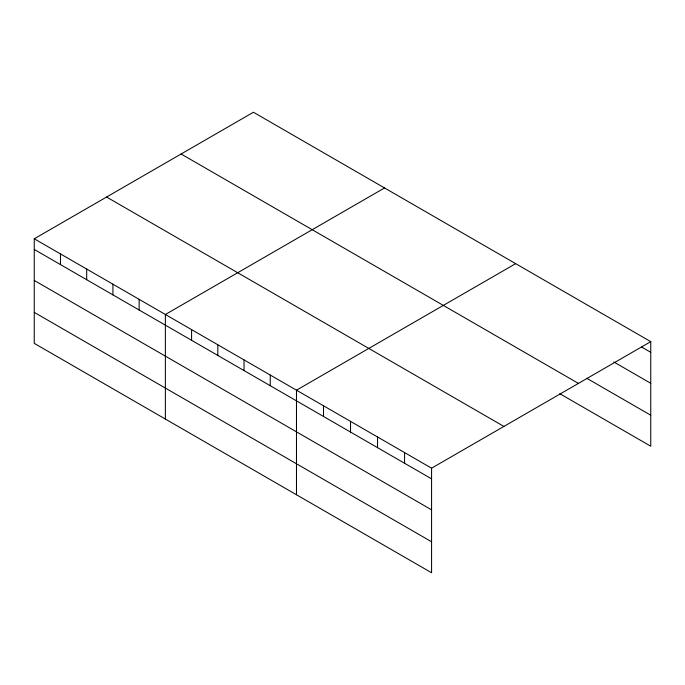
<?xml version="1.0" encoding="UTF-8"?>
<svg xmlns="http://www.w3.org/2000/svg" width="685" height="685" viewBox="0 0 685 685"><rect width="100%" height="100%" fill="white"/><g stroke="black" fill="none" stroke-linecap="round" stroke-linejoin="round"><path stroke-width="1.03" d="M34.25 238.791L431.576 468.18L431.576 572.754L34.25 343.356L34.25 238.791L253.424 112.246L650.75 341.644L650.75 446.209L559.791 393.695M384.542 187.947L165.368 314.492L165.368 419.057M515.659 263.648L296.485 390.185L296.485 494.758M431.576 468.18L650.75 341.644M641.742 347.107L650.75 352.313M613.828 361.98L650.75 383.3M586.805 378.308L650.75 415.221M181.097 154.005L578.423 383.403M106.577 197.032L503.903 426.421M34.25 249.451L431.576 478.849M34.25 280.439L431.576 509.837M34.25 312.369L431.576 541.766M404.561 452.588L404.561 463.248M377.538 436.987L377.538 447.647M350.523 421.386L350.523 432.055M323.5 405.785L323.5 416.454M270.258 375.046L270.258 385.715M244.04 359.908L244.04 370.576M217.813 344.769L217.813 355.438M191.594 329.631L191.594 340.291M139.141 299.345L139.141 310.014M112.922 284.207L112.922 294.875M86.695 269.068L86.695 279.737M60.477 253.929L60.477 264.598"/></g></svg>
